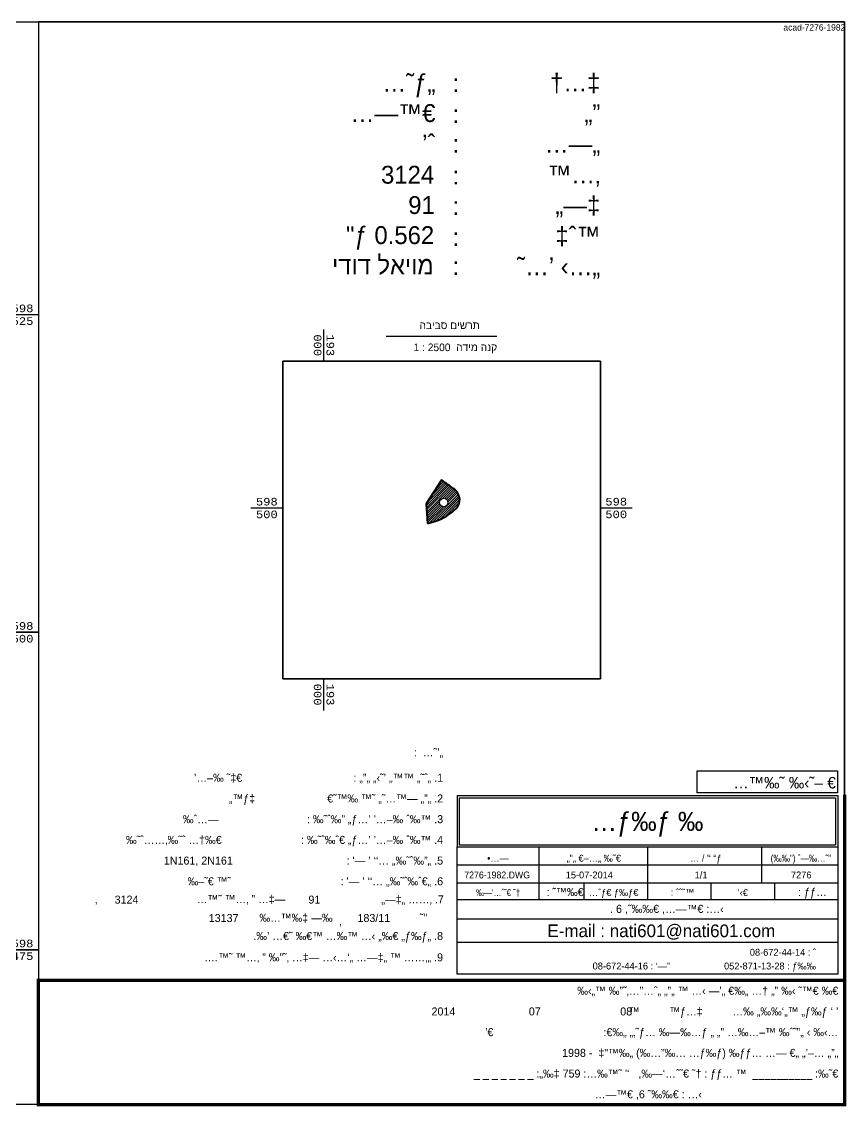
# Model space of a CAD drawing. Extents: x 193057 to 193206, y 598463 to 598548.
# Drawn here: x 193140.9 to 193205.8, y 598462.7 to 598548.1 of the extents above; entities that cross this region are included whole.
import ezdxf
from ezdxf.enums import TextEntityAlignment as Align

# ---------------------------------------------------------------- set-up
doc = ezdxf.new("R2010")
doc.units = 0
for name, color, linetype in [('111', 7, 'Continuous'), ('1201', 7, 'Continuous'), ('1202', 7, 'Continuous'), ('KOTAROT', 7, 'Continuous'), ('logo', 7, 'Continuous'), ('TR_ANOT_L', 7, 'Continuous'), ('VAR', 7, 'Continuous')]:
    doc.layers.add(name, color=color, linetype=linetype)
doc.layers.add('GVUL', color=220, linetype='Continuous', lineweight=40)
doc.layers.add('Vp', color=6, linetype='Continuous', plot=False)
doc.styles.add('Border_Coord', font='monotxt.shx')
doc.styles.add('HEBTXT', font='hebtxt.shx')
doc.styles.add('KAVED', font='kaved.shx')
doc.styles.add('TRHEBTXT', font='HEBTXT.SHX')

# ---------------------------------------------------------------- blocks, each defined once
blk = doc.blocks.new('Surveyor Declaration-1')
at = {"layer": 'logo', "color": 3, "const_width": 0.265, "flags": 128}
blk.add_lwpolyline([(48.052, 2.5), (48.052, 12.28), (-15.405, 12.28), (-15.405, 2.5), (48.052, 2.5)], close=True, dxfattribs=at)
at = {"style": 'HEBTXT'}
for s, p in [('‰‹„™ ‰”˜‚…”…ˆ„ „”„ ™ …‹ —’„ €‰„ …† „” ‰‹ ˜™€ ‰€', (47.552, 11.15)), ('        ™          ™ƒ…‡          …‰ „‰‰‘„™ „ƒ‰ƒ ‘ ’', (47.552, 9.52)), ('     :€‰„ „‚˜ƒ… ‰—‰…ƒ „ „” …‰…–™ ‰ˆ˜”„ ‹ ‰‹…', (47.552, 7.89)), (' 1998 -  ‡"™‰„ (‰…”‰… …ƒ‰ƒ) ‰ƒƒ… …— €„ „’–… „”„', (47.552, 6.26))]:
    blk.add_text(s, height=0.63, dxfattribs=at).set_placement(p, align=Align.RIGHT)
at = {"color": 3, "style": 'HEBTXT'}
for tag, flags, p in [('DATE-YEAR', 12, (16.474, 9.52)), ('DATE-MONTH', 4, (23.665, 9.52)), ('DATE-DAY', 4, (30.859, 9.52)), ('DARGAT-MAPA', 12, (20.09, 7.891))]:
    blk.add_attdef(tag, text='', height=0.63, dxfattribs=dict(at, flags=flags)).set_placement(p, align=Align.CENTER)
at = {"layer": 'logo', "style": 'HEBTXT'}
for s, p in [("_ _ _ _ _ _ _ :„‰‡ 759 :…‰™˜ '‘   ,‰—‘…ˆ˜€ ˜† : ƒƒ… ™  __________ :‰˜€", (47.552, 4.63)), ('…—™€ ,6 ˜‰‰€ : …‹', (36.82, 3))]:
    blk.add_text(s, height=0.63, dxfattribs=at).set_placement(p, align=Align.RIGHT)
blk = doc.blocks.new('ANOT2')
at = {"style": 'TRHEBTXT', "flags": 8}
blk.add_attdef('TEXT', text='', height=1.6, dxfattribs=at).set_placement((0, -1.16), align=Align.TOP_CENTER)
blk = doc.blocks.new('Nati Medidot Logo-1')
at = {"layer": 'VAR', "color": 4}
for p, q in [((-30.508, 14.543), (-30.508, 10.503)), ((-30.508, 14.543), (-0.53, 14.543)), ((-25.03, 14.543), (-0.53, 14.543)), ((-0.53, 14.543), (-0.53, 10.503)), ((-30.327, 14.362), (-30.327, 10.684)), ((-30.327, 14.362), (-0.712, 14.362)), ((-0.712, 14.362), (-0.712, 10.684)), ((-30.508, 0.495), (-30.508, 10.503)), ((-30.508, 10.503), (-0.53, 10.503)), ((-30.508, 10.503), (-0.53, 10.503)), ((-30.327, 10.684), (-0.712, 10.684)), ((-27.689, 10.503), (-0.507, 10.503)), ((-24.03, 6.363), (-24.03, 10.503)), ((-6.53, 10.503), (-6.53, 7.688)), ((-0.53, 10.503), (-0.53, 0.495)), ((-30.508, 9.093), (-0.53, 9.093)), ((-30.508, 7.688), (-0.507, 7.688)), ((-20.53, 7.688), (-20.53, 6.363)), ((-10.53, 7.688), (-10.53, 6.363)), ((-5.53, 7.688), (-5.53, 6.363)), ((-30.508, 6.363), (-15.068, 6.363)), ((-15.068, 6.363), (-0.507, 6.363)), ((-30.508, 4.837), (-0.53, 4.837)), ((-30.508, 3), (-0.53, 3)), ((-0.53, 0.495), (-30.508, 0.495))]:
    blk.add_line(p, q, dxfattribs=at)
at = {"layer": 'VAR', "color": 1}
blk.add_lwpolyline([(-11.616, 16.489), (-0.555, 16.489), (-0.555, 14.778), (-11.616, 14.778)], close=True, dxfattribs=at)
at = {"layer": 'VAR', "color": 3, "const_width": 0.265, "flags": 128}
blk.add_lwpolyline([(-30.509, 0), (0, 0), (0, 14.627)], dxfattribs=at)
at = {"layer": 'VAR', "color": 4}
blk.add_lwpolyline([(-15.519, 10.503), (-15.519, 6.363)], dxfattribs=at)
at = {"layer": 'VAR'}
ref = blk.add_blockref('ANOT2', (-19.74, 10.178), dxfattribs=dict(at, xscale=0.25, yscale=0.25, zscale=0.25))
ref.add_attrib('TEXT', '„”„ €–…„ ‰˜€', dxfattribs={"layer": '0', "height": 0.543, "style": 'TRHEBTXT', "flags": 8}).set_placement((-19.74, 9.889), align=Align.TOP_CENTER)
ref = blk.add_blockref('ANOT2', (-12.762, 7.492), dxfattribs=dict(at, xscale=0.25, yscale=0.25, zscale=0.25))
ref.add_attrib('TEXT', ': ˆˆ˜™', dxfattribs={"layer": '0', "height": 0.543, "style": 'TRHEBTXT', "flags": 8}).set_placement((-12.762, 7.203), align=Align.TOP_CENTER)
at = {"layer": 'logo', "style": 'TRHEBTXT'}
blk.add_attdef('SARTAT', (-19.249, 6.646), '', height=0.54, dxfattribs=at)
at = {"layer": 'VAR', "color": 1, "style": 'HEBTXT'}
blk.add_text('…™‰˜ ‰‹˜– €', height=0.90529, dxfattribs=at).set_placement((-0.692, 15.109), align=Align.RIGHT)
at = {"layer": 'VAR'}
for s, height, style, p in [('…ƒ‰ƒ ‰', 1.5, 'KAVED', (-15.519, 11.768)), ('•…—', 0.5432, 'HEBTXT', (-27.286, 9.346)), ("… / '‘ “ƒ", 0.5432, 'HEBTXT', (-10.925, 9.346))]:
    blk.add_text(s, height=height, dxfattribs=dict(at, style=style)).set_placement(p, align=Align.CENTER)
at = {"layer": 'VAR', "style": 'HEBTXT', "width": 0.9}
blk.add_text('(‰‰”) ˆ—‰…˜”', height=0.54317, dxfattribs=at).set_placement((-3.448, 9.346), align=Align.CENTER)
at = {"layer": 'VAR', "style": 'HEBTXT'}
for s, height, p in [(': ˜™‰€ ', 0.6337, (-20.309, 6.638)), (': ƒƒ…', 0.6337, (-1.401, 6.638)), ('. 6 ,˜‰‰€ ,…—™€ :…‹', 0.6337, (-9.52, 5.314)), ('08-672-44-14 : ˆ', 0.54317, (-2.252, 1.941)), ('08-672-44-16 : ‘—”', 0.54317, (-13.737, 0.86)), ('052-871-13-28 : ƒ‰‰', 0.54317, (-2.264, 0.86))]:
    blk.add_text(s, height=height, dxfattribs=at).set_placement(p, align=Align.RIGHT)
blk.add_text('E-mail : nati601@nati601.com', height=1, dxfattribs=at).set_placement((-14.425, 3.104), align=Align.BOTTOM_CENTER)
at = {"layer": 'VAR', "style": 'HEBTXT', "flags": 4}
for tag, p in [('FILE', (-27.348, 8.027)), ('00-00-00', (-20.093, 8.027)), ('1 / 1', (-11.297, 8.027)), ('PROJEKT', (-3.417, 8.027)), ('SURVEYOR', (-8.014, 6.638))]:
    blk.add_attdef(tag, text='', height=0.543, dxfattribs=at).set_placement(p, align=Align.CENTER)
at = {"layer": 'VAR', "style": 'HEBTXT', "width": 0.85, "flags": 4}
blk.add_attdef('CONTR', text='', height=0.543, dxfattribs=at).set_placement((-27.269, 6.638), align=Align.CENTER)
blk = doc.blocks.new('1202')
at = {"layer": '1201'}
blk.add_lwpolyline([(5, 0), (-5, 0)], dxfattribs=at)
at = {"layer": '1201', "style": 'Border_Coord', "width": 1.1}
for tag, p in [('C1', (0, 2)), ('C2', (0, -2))]:
    blk.add_attdef(tag, text='', height=2.4, dxfattribs=at).set_placement(p, align=Align.MIDDLE)
blk = doc.blocks.new('*U91')
at = {"layer": '1201'}
h = blk.add_hatch(dxfattribs=at)
h.set_pattern_fill('_USER', color=256, scale=25, angle=90, style=0, pattern_type=0)
h.set_pattern_definition([(90, (0, 0), (-25, 2e-15), [])])
h.paths.add_polyline_path([(193059.422, 598465.318), (193059.422, 598545.568), (193139.672, 598545.568), (193139.672, 598465.318)], flags=17)
h.paths.add_polyline_path([(193059.422, 598548.068), (193139.672, 598548.068), (193139.672, 598545.568), (193139.672, 598465.318), (193139.672, 598462.818), (193059.422, 598462.818), (193059.422, 598465.318), (193059.422, 598545.568)])
h = blk.add_hatch(dxfattribs=at)
h.set_pattern_fill('_USER', color=256, scale=25, style=0, pattern_type=0)
h.set_pattern_definition([(0, (0, 0), (0, 25), [])])
h.paths.add_polyline_path([(193059.422, 598465.318), (193059.422, 598545.568), (193139.672, 598545.568), (193139.672, 598465.318)], flags=17)
h.paths.add_polyline_path([(193059.422, 598465.318), (193056.922, 598465.318), (193056.922, 598545.568), (193059.422, 598545.568), (193139.672, 598545.568), (193142.172, 598545.568), (193142.172, 598465.318), (193139.672, 598465.318)])
at = {"layer": '1201', "flags": 128}
blk.add_lwpolyline([(193059.422, 598465.318), (193059.422, 598545.568), (193139.672, 598545.568), (193139.672, 598465.318)], close=True, dxfattribs=at)
at = {"layer": '1202', "color": 0, "flags": 128}
blk.add_lwpolyline([(193056.922, 598462.818), (193056.922, 598548.068), (193142.172, 598548.068), (193142.172, 598462.818)], close=True, dxfattribs=at)
at = {"layer": '1201', "xscale": 0.25, "yscale": 0.25, "zscale": 0.25, "rotation": 270}
for p, values in [((193075, 598546.818), {'C2': '075', 'C1': '193'}), ((193100, 598546.818), {'C2': '100', 'C1': '193'}), ((193125, 598546.818), {'C2': '125', 'C1': '193'}), ((193075, 598464.068), {'C2': '075', 'C1': '193'}), ((193100, 598464.068), {'C2': '100', 'C1': '193'}), ((193125, 598464.068), {'C2': '125', 'C1': '193'})]:
    blk.add_blockref('1202', p, dxfattribs=at).add_auto_attribs(values)
at = {"layer": '1201', "xscale": 0.25, "yscale": 0.25, "zscale": 0.25}
for p, values in [((193058.172, 598525), {'C2': '525', 'C1': '598'}), ((193140.922, 598525), {'C2': '525', 'C1': '598'}), ((193058.172, 598500), {'C2': '500', 'C1': '598'}), ((193140.922, 598500), {'C2': '500', 'C1': '598'}), ((193058.172, 598475), {'C2': '475', 'C1': '598'}), ((193140.922, 598475), {'C2': '475', 'C1': '598'})]:
    blk.add_blockref('1202', p, dxfattribs=at).add_auto_attribs(values)
blk = doc.blocks.new('A$C23AC0E5B')
h = blk.add_hatch()
h.set_pattern_fill('ANSI31', color=256, scale=0.4, style=0)
h.set_pattern_definition([(45, (-192967.5212, -598365.6388), (-0.898025612, 0.898025612), [])])
h.paths.add_polyline_path([(135.44, 148.84, 0.018197), (124.92, 156.33), (112.84, 137.55), (114.04, 122.26, 0.121893), (133.63, 131.45), (136.16, 133.66, 0.460371)])
h.paths.add_polyline_path([(130.09, 138.74, -1), (123.39, 138.74, -1)], flags=16)
blk.add_circle((126.74, 138.74), 3.35)
at = {"layer": '1201', "flags": 128}
blk.add_lwpolyline([(0, 0), (0, 250), (250, 250), (250, 0)], close=True, dxfattribs=at)
at = {"layer": 'GVUL', "flags": 128}
blk.add_lwpolyline([(114.04, 122.26, 0.121893), (133.63, 131.45), (136.16, 133.66, 0.460371), (135.44, 148.84, 0.018197), (124.92, 156.33), (112.84, 137.55)], format="xyb", close=True, dxfattribs=at)
at = {"layer": 'logo'}
blk.add_lwpolyline([(0, 0), (250, 0), (250, 250), (0, 250)], close=True, dxfattribs=at)
at = {"layer": '1201', "xscale": 2.5, "yscale": 2.5, "zscale": 2.5, "rotation": 270}
for p in [(32.48, 262.5), (32.48, -12.5)]:
    blk.add_blockref('1202', p, dxfattribs=at).add_auto_attribs({'C2': '000', 'C1': '193'})
at = {"layer": '1201', "xscale": 2.5, "yscale": 2.5, "zscale": 2.5}
for p in [(-12.5, 134.36), (262.5, 134.36)]:
    blk.add_blockref('1202', p, dxfattribs=at).add_auto_attribs({'C2': '500', 'C1': '598'})
blk = doc.blocks.new('KOTERET')
at = {"style": 'TRHEBTXT'}
for s, p in [(' †…‡', (9.324, 6.049)), ('  „”', (9.324, 3.639)), ('…—„', (9.324, 1.228)), ('  ™…‚', (9.324, -1.183)), ('„—‡', (9.324, -3.594)), (' ‡ˆ™', (9.324, -6.004)), ('˜…’ ‹…„', (9.324, -8.415))]:
    blk.add_text(s, height=1.4, dxfattribs=at).set_placement(p, align=Align.RIGHT)
at = {"style": 'TRHEBTXT', "flags": 4}
for tag, height, p in [('זוחמ', 1.406, (-3.654, 6.03)), ('הפנ', 1.406, (-3.654, 3.641)), ('םוקמה', 1.406, (-3.654, 1.252)), ('BLOK', 1.406, (-3.752, -1.209)), ('LOT', 1.406, (-3.703, -3.598)), ('AREA', 1.406, (-3.752, -5.965)), ('רובע', 1.4, (-3.793, -8.354))]:
    blk.add_attdef(tag, text='', height=height, dxfattribs=at).set_placement(p, align=Align.RIGHT)
at = {"layer": 'logo', "style": 'TRHEBTXT'}
for p in [(-2.306, 6.014), (-2.306, 3.569), (-2.306, 1.223), (-2.306, -1.271), (-2.306, -3.666), (-2.306, -6.111), (-2.306, -8.408)]:
    blk.add_text(':', height=1.4, dxfattribs=at).set_placement(p)
blk = doc.blocks.new('ANOT0')
blk = doc.blocks.new('NOTE-TOPO-II')
at = {"layer": 'TR_ANOT_L'}
ref = blk.add_blockref('ANOT0', (-15.413, 1.883), dxfattribs=dict(at, xscale=0.25, yscale=0.25, zscale=0.25))
ref.add_attrib('TEXT', '…™˜ ™…‚ ” …‡—', dxfattribs={"layer": '0', "color": 7, "height": 0.63, "style": 'TRHEBTXT', "flags": 8}).set_placement((-15.413, 1.594), align=Align.RIGHT)
ref = blk.add_blockref('ANOT0', (-2.943, 1.865), dxfattribs=dict(at, xscale=0.25, yscale=0.25, zscale=0.25))
ref.add_attrib('TEXT', '  „—‡„ ……‚ .7', dxfattribs={"layer": '0', "color": 7, "height": 0.63, "style": 'TRHEBTXT', "flags": 8}).set_placement((-2.943, 1.576), align=Align.RIGHT)
ref = blk.add_blockref('ANOT0', (-30.187, 1.883), dxfattribs=dict(at, xscale=0.25, yscale=0.25, zscale=0.25))
ref.add_attrib('TEXT', ',', dxfattribs={"layer": '0', "color": 7, "height": 0.63, "style": 'TRHEBTXT', "flags": 8}).set_placement((-30.187, 1.594), align=Align.RIGHT)
ref = blk.add_blockref('ANOT0', (-11.7, 0.416), dxfattribs=dict(at, xscale=0.25, yscale=0.25, zscale=0.25))
ref.add_attrib('TEXT', '‰…™‰‡ —‰', dxfattribs={"layer": '0', "color": 7, "height": 0.63, "style": 'TRHEBTXT', "flags": 8}).set_placement((-11.7, 0.127), align=Align.RIGHT)
ref = blk.add_blockref('ANOT0', (-4.25, 0.416), dxfattribs=dict(at, xscale=0.25, yscale=0.25, zscale=0.25))
ref.add_attrib('TEXT', '˜"', dxfattribs={"layer": '0', "color": 7, "height": 0.63, "style": 'TRHEBTXT', "flags": 8}).set_placement((-4.25, 0.127), align=Align.RIGHT)
ref = blk.add_blockref('ANOT0', (-3.007, -1.02), dxfattribs=dict(at, xscale=0.25, yscale=0.25, zscale=0.25))
ref.add_attrib('TEXT', '.‰’ …€˜ ‰€™ …‰™ …‹ „‰€ „ƒ‰ƒ„ .8', dxfattribs={"layer": '0', "color": 7, "height": 0.63, "style": 'TRHEBTXT', "flags": 8}).set_placement((-3.007, -1.309), align=Align.RIGHT)
ref = blk.add_blockref('ANOT0', (-10.962, 0.155), dxfattribs=dict(at, xscale=0.25, yscale=0.25, zscale=0.25))
ref.add_attrib('TEXT', ',', dxfattribs={"layer": '0', "color": 7, "height": 0.63, "style": 'TRHEBTXT', "flags": 8}).set_placement((-10.962, -0.134), align=Align.RIGHT)
ref = blk.add_blockref('ANOT0', (-3.007, -2.697), dxfattribs=dict(at, xscale=0.25, yscale=0.25, zscale=0.25))
ref.add_attrib('TEXT', '   .…™˜ ™…‚ ” ‰”˜‚ …‡— …‹…‘„ …—‡„ ™ ……‚„ .9', dxfattribs={"layer": '0', "color": 7, "height": 0.63, "style": 'TRHEBTXT', "flags": 8}).set_placement((-3.007, -2.986), align=Align.RIGHT)
at = {"style": 'HEBTXT'}
for s, p in [(':  …˜’„', (-3, 13.15)), (': „”„ „‹˜’ „™™ „˜ˆ„ .1', (-3, 11.15)), (' €˜™‰ ™˜ „˜…™— „”„ .2', (-3, 9.52)), (': ‰˜ˆ‰” „ƒ…’ ’…–‰ ˆ‰™ .3', (-3, 7.89)), (' : ‰˜ˆ‰ˆ€ „ƒ…’ ’…–‰ ˆ‰™ .4', (-3, 6.26)), (": '— ’ ‘‘… „‰˜ˆ‰”„ .5", (-3, 4.63)), (" : '— ’ ‘‘… „‰˜ˆ‰ˆ€„ .6", (-3, 3))]:
    blk.add_text(s, height=0.63, dxfattribs=at).set_placement(p, align=Align.RIGHT)
at = {"color": 3, "style": 'HEBTXT'}
for tag, flags, p in [('MATARA', 12, (-18.814, 11.15)), ('RESHET', 12, (-17.796, 9.52)), ('SHITA-X,Y', 12, (-20.674, 7.89)), ('SHITA-H', 12, (-20.428, 6.26)), ('BISUS-X,Y', 4, (-19.551, 4.63)), ('BISUS-H', 4, (-19.691, 3)), ('GUSH', 4, (-26.695, 1.558)), ('HELKA', 4, (-11.676, 1.558)), ('TIK', 4, (-19.362, 0.109)), ('TALAR', 4, (-7.164, 0.109))]:
    blk.add_attdef(tag, text='', height=0.63, dxfattribs=dict(at, flags=flags)).set_placement(p, align=Align.RIGHT)

msp = doc.modelspace()

# ---------------------------------------------------------------- linework, layer by layer
msp.add_lwpolyline([(193142.172, 598462.818), (193205.629, 598462.818), (193205.629, 598548.068), (193142.172, 598548.068)], close=True)
at = {"layer": '111', "flags": 128}
msp.add_lwpolyline([(193178.267, 598523.29), (193169.534, 598523.29)], dxfattribs=at)
at = {"layer": 'logo'}
msp.add_lwpolyline([(193161.401, 598496.347), (193186.401, 598496.347), (193186.401, 598521.347), (193161.401, 598521.347)], close=True, dxfattribs=at)
at = {"layer": 'Vp', "flags": 128}
msp.add_lwpolyline([(193056.922, 598462.818), (193056.922, 598548.068), (193205.629, 598548.068), (193205.629, 598462.818)], close=True, dxfattribs=at)

# ---------------------------------------------------------------- block references
at = {"xscale": 0.1, "yscale": 0.1, "zscale": 0.1}
msp.add_blockref('A$C23AC0E5B', (193161.401, 598496.347), dxfattribs=at)
at = {"layer": '1202'}
msp.add_blockref('*U91', (0, 0), dxfattribs=at)
at = {"layer": 'KOTAROT'}
ref = msp.add_blockref('KOTERET', (193177.076, 598536.527), dxfattribs=at)
ref.add_attrib('זוחמ', '…˜ƒ„', dxfattribs={"layer": '0', "height": 1.4062, "style": 'TRHEBTXT'}).set_placement((193173.422, 598542.558), align=Align.RIGHT)
ref.add_attrib('הפנ', '…—™€', dxfattribs={"layer": '0', "height": 1.4062, "style": 'TRHEBTXT'}).set_placement((193173.422, 598540.169), align=Align.RIGHT)
ref.add_attrib('םוקמה', '’ˆ', dxfattribs={"layer": '0', "height": 1.4062, "style": 'TRHEBTXT'}).set_placement((193173.422, 598537.78), align=Align.RIGHT)
ref.add_attrib('BLOK', '3124', dxfattribs={"layer": '0', "height": 1.4062, "style": 'TRHEBTXT'}).set_placement((193173.324, 598535.318), align=Align.RIGHT)
ref.add_attrib('LOT', '91', dxfattribs={"layer": '0', "height": 1.4062, "style": 'TRHEBTXT'}).set_placement((193173.373, 598532.929), align=Align.RIGHT)
ref.add_attrib('AREA', '"ƒ 0.562', dxfattribs={"layer": '0', "height": 1.4062, "style": 'TRHEBTXT'}).set_placement((193173.324, 598530.562), align=Align.RIGHT)
ref.add_attrib('רובע', 'ידוד לאיומ', dxfattribs={"layer": '0', "height": 1.4, "style": 'HEBTXT'}).set_placement((193173.284, 598528.173), align=Align.RIGHT)
at = {"layer": 'logo'}
ref = msp.add_blockref('ANOT0', (193175.52, 598526.105), dxfattribs=dict(at, xscale=0.8662499999991269, yscale=0.8662499999991269, zscale=0.8662499999991269))
ref.add_attrib('TEXT', 'הביבס םישרת', dxfattribs={"layer": '0', "color": 7, "height": 0.6, "style": 'HEBTXT', "flags": 8}).set_placement((193176.91, 598523.868), align=Align.RIGHT)
ref = msp.add_blockref('ANOT0', (193176.728, 598523.854), dxfattribs=dict(at, xscale=0.6652799999937997, yscale=0.6652799999937997, zscale=0.6652799999937997))
ref.add_attrib('TEXT', '1 : 2500  הדימ הנק', dxfattribs={"layer": '0', "color": 7, "height": 0.6, "style": 'TRHEBTXT', "flags": 8}).set_placement((193178.281, 598522.135), align=Align.RIGHT)
ref = msp.add_blockref('NOTE-TOPO-II', (193177.026, 598477.084), dxfattribs=at)
ref.add_attrib('MATARA', '’…–‰ ˜‡€', dxfattribs={"layer": '0', "color": 3, "height": 0.63, "style": 'HEBTXT', "flags": 12}).set_placement((193158.212, 598488.234), align=Align.RIGHT)
ref.add_attrib('RESHET', '„™ƒ‡', dxfattribs={"layer": '0', "color": 3, "height": 0.63, "style": 'HEBTXT', "flags": 12}).set_placement((193159.23, 598486.604), align=Align.RIGHT)
ref.add_attrib('SHITA-X,Y', '‰ˆ…—', dxfattribs={"layer": '0', "color": 3, "height": 0.63, "style": 'HEBTXT', "flags": 12}).set_placement((193156.352, 598484.974), align=Align.RIGHT)
ref.add_attrib('SHITA-H', '‰˜ˆ……‚‰˜ˆ …†‰€', dxfattribs={"layer": '0', "color": 3, "height": 0.63, "style": 'HEBTXT', "flags": 12}).set_placement((193156.598, 598483.344), align=Align.RIGHT)
ref.add_attrib('BISUS-X,Y', '1N161, 2N161', dxfattribs={"layer": '0', "color": 3, "height": 0.63, "style": 'HEBTXT', "flags": 4}).set_placement((193157.475, 598481.714), align=Align.RIGHT)
ref.add_attrib('BISUS-H', '‰–˜€ ™˜', dxfattribs={"layer": '0', "color": 3, "height": 0.63, "style": 'HEBTXT', "flags": 4}).set_placement((193157.335, 598480.084), align=Align.RIGHT)
ref.add_attrib('HELKA', '91', dxfattribs={"layer": '0', "color": 3, "height": 0.63, "style": 'HEBTXT', "flags": 4}).set_placement((193164.362, 598478.642), align=Align.RIGHT)
ref.add_attrib('GUSH', '3124', dxfattribs={"layer": '0', "color": 3, "height": 0.63, "style": 'HEBTXT', "flags": 4}).set_placement((193150.045, 598478.642), align=Align.RIGHT)
ref.add_attrib('TALAR', '183/11', dxfattribs={"layer": '0', "color": 3, "height": 0.63, "style": 'HEBTXT', "flags": 4}).set_placement((193169.862, 598477.193), align=Align.RIGHT)
ref.add_attrib('TIK', '13137', dxfattribs={"layer": '0', "color": 3, "height": 0.63, "style": 'HEBTXT', "flags": 4}).set_placement((193157.922, 598477.193), align=Align.RIGHT)
ref = msp.add_blockref('Nati Medidot Logo-1', (193205.629, 598472.598), dxfattribs=at)
ref.add_attrib('00-00-00', '15-07-2014', dxfattribs={"layer": 'VAR', "height": 0.5432, "style": 'HEBTXT', "flags": 4}).set_placement((193185.535, 598480.625), align=Align.CENTER)
ref.add_attrib('FILE', '7276-1982.DWG', dxfattribs={"layer": 'VAR', "height": 0.54317, "style": 'HEBTXT', "width": 0.95, "flags": 4}).set_placement((193178.281, 598480.625), align=Align.CENTER)
ref.add_attrib('SURVEYOR', '‘‹€', dxfattribs={"layer": 'VAR', "height": 0.5432, "style": 'HEBTXT', "flags": 4}).set_placement((193197.615, 598479.237), align=Align.CENTER)
ref.add_attrib('1 / 1', '1/1', dxfattribs={"layer": 'VAR', "height": 0.5432, "style": 'HEBTXT', "flags": 4}).set_placement((193194.332, 598480.625), align=Align.CENTER)
ref.add_attrib('PROJEKT', '7276', dxfattribs={"layer": 'VAR', "height": 0.5432, "style": 'HEBTXT', "flags": 4}).set_placement((193202.212, 598480.625), align=Align.CENTER)
ref.add_attrib('CONTR', '‰—‘…ˆ˜€ ˜†', dxfattribs={"layer": 'VAR', "height": 0.5432, "style": 'HEBTXT', "width": 0.85, "flags": 4}).set_placement((193178.36, 598479.237), align=Align.CENTER)
ref.add_attrib('SARTAT', '…ˆƒ€ ƒ‰ƒ€', (193185.506, 598479.244), dxfattribs={"height": 0.54, "style": 'TRHEBTXT'})
msp.add_blockref('Surveyor Declaration-1', (193157.577, 598460.318), dxfattribs=at).add_auto_attribs({'DATE-DAY': '08', 'DATE-MONTH': '07', 'DATE-YEAR': '2014', 'DARGAT-MAPA': "'€"})

# ---------------------------------------------------------------- texts
at = {"insert": (193203.245, 598547.618), "char_height": 0.5, "attachment_point": 5}
msp.add_mtext('acad-7276-1982', dxfattribs=at)

doc.saveas('drawing.dxf')
